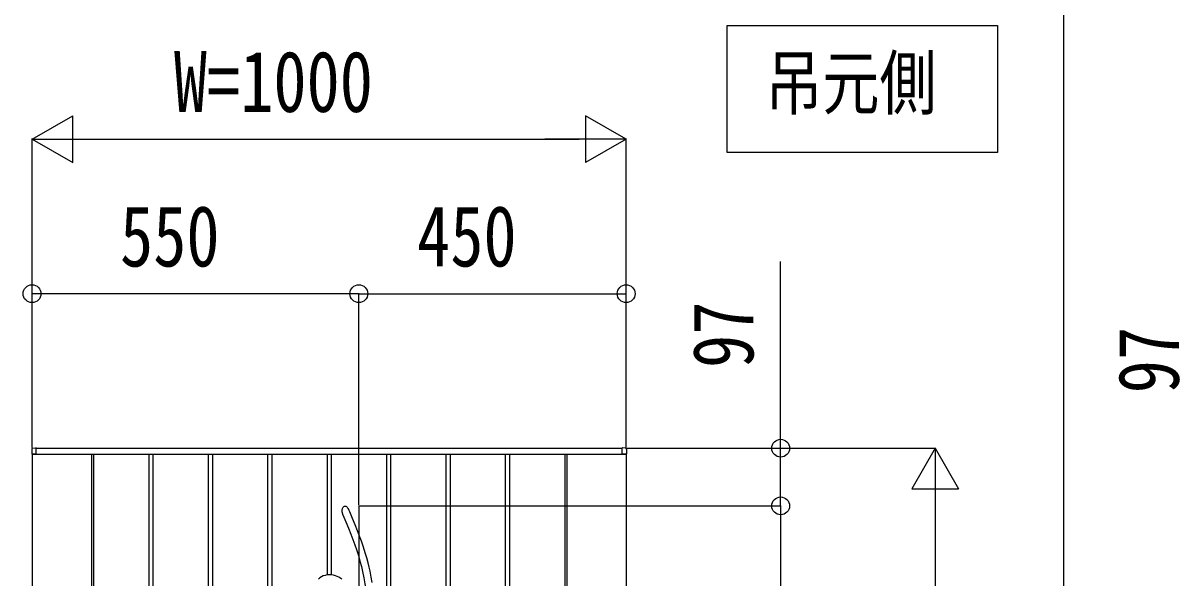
# Model space of a CAD drawing. Units: millimetres, scale not verified. Extents: x -14718 to 14718, y -10395 to 10395.
# Drawn here: x -1132 to 814, y 8294 to 9228 of the extents above; entities that cross this region are included whole.
import ezdxf
from ezdxf.enums import TextEntityAlignment as Align

# ---------------------------------------------------------------- set-up
doc = ezdxf.new("R2010")
doc.units = ezdxf.units.MM
doc.header["$LTSCALE"] = 30
for name, color, linetype in [('0-1_USER1', 3, 'Continuous'), ('0-3_YKK_13', 4, 'Continuous'), ('0-4_YKK_A1', 4, 'Continuous'), ('0-5_YKK_D', 6, 'Continuous')]:
    doc.layers.add(name, color=color, linetype=linetype)
doc.styles.add('ＭＳ ゴシック', font='')
doc.styles.get('ＭＳ ゴシック').set_extended_font_data('MS Gothic')

msp = doc.modelspace()

# ---------------------------------------------------------------- linework, layer by layer
at = {"layer": '0-1_USER1'}
msp.add_line((618.57, 9712.5), (618.57, -8187.5), dxfattribs=at)
msp.add_lwpolyline([(52.57, 9010.22), (52.57, 9223.56), (507.5, 9223.56), (507.5, 9010.22)], close=True, dxfattribs=at)
at = {"layer": '0-3_YKK_13'}
msp.add_line((-567.43, 8415.5), (-567.43, 7415.5), dxfattribs=at)
for points in [[(-594.11, 8400.23), (-594.11, 8400.23), (-594.12, 8400.26), (-594.19, 8400.43), (-594.55, 8401.37), (-595.49, 8405.31), (-595.56, 8408.17), (-594.96, 8411.1), (-594.39, 8412.39), (-593.57, 8413.61), (-592.7, 8414.45), (-591.58, 8415.06), (-590.8, 8415.22), (-590, 8415.16), (-589.36, 8414.96), (-588.36, 8414.38), (-587.04, 8413.11), (-585.68, 8411.24), (-584.46, 8409.12), (-584.28, 8408.74)], [(-594.11, 8400.23), (-594.09, 8400.18), (-589.12, 8388.66), (-584.69, 8377.99), (-580.76, 8368.07), (-577.28, 8358.84), (-574.19, 8350.22), (-571.46, 8342.15), (-568.21, 8331.85), (-565.48, 8322.35), (-563.18, 8313.54), (-561.24, 8305.33), (-558.98, 8294.48), (-557.18, 8284.49), (-555.74, 8275.23), (-554.59, 8266.77)], [(-544.96, 8286.56), (-546.55, 8295.53), (-548.55, 8305.41), (-550.13, 8312.41), (-551.98, 8319.89), (-554.14, 8327.91), (-556.65, 8336.54), (-559.59, 8345.85), (-563.03, 8355.95), (-566.11, 8364.49), (-569.59, 8373.65), (-573.5, 8383.48), (-577.89, 8394.06), (-582.82, 8405.47), (-584.29, 8408.74)], [(-596.01, 8292.17), (-601.05, 8295.35), (-606.41, 8297.75), (-610.14, 8298.84), (-614.02, 8299.48), (-618.05, 8299.59), (-621.16, 8299.28), (-624.26, 8298.63), (-627.27, 8297.63), (-630.13, 8296.27), (-632.84, 8294.47), (-635.28, 8292.18)]]:
    msp.add_lwpolyline(points, dxfattribs=at)
at = {"layer": '0-4_YKK_A1'}
for p, q in [((-1117.93, 8511.13), (-1117.93, 8503)), ((-1116.52, 8512.63), (-1110.96, 8512.97)), ((-1110.43, 8512.5), (-124.43, 8512.5)), ((-1110.43, 8502.5), (-1110.43, 8512.5)), ((-1110.43, 8502.8), (-1110.43, 8512.47)), ((-124.43, 8502.5), (-124.43, 8512.5)), ((-124.43, 8502.8), (-124.43, 8512.47)), ((-118.34, 8512.63), (-123.9, 8512.97)), ((-116.93, 8511.13), (-116.93, 8503)), ((-1117.43, 8502.5), (-1117.43, 7322.5)), ((-1117.43, 8502.5), (-117.43, 8502.5)), ((-1110.43, 8502.5), (-1117.43, 8502.5)), ((-1117.43, 8502.5), (-1110.73, 8502.5)), ((-1110.73, 8502.5), (-1110.73, 8502.5)), ((-1017.43, 8502.5), (-1017.43, 7322.5)), ((-1013.93, 8502.5), (-1013.93, 7322.5)), ((-920.93, 8502.5), (-920.93, 7322.5)), ((-913.93, 8502.5), (-913.93, 7322.5)), ((-820.93, 8502.5), (-820.93, 7322.5)), ((-813.93, 8502.5), (-813.93, 7322.5)), ((-720.93, 8502.5), (-720.93, 7322.5)), ((-713.93, 8502.5), (-713.93, 7322.5)), ((-620.93, 8502.5), (-620.93, 8299.3)), ((-613.93, 8502.5), (-613.93, 8299.46)), ((-520.93, 8502.5), (-520.93, 7978.47)), ((-513.93, 8502.5), (-513.93, 7983)), ((-420.93, 8502.5), (-420.93, 7322.5)), ((-413.93, 8502.5), (-413.93, 7322.5)), ((-320.93, 8502.5), (-320.93, 7322.5)), ((-313.93, 8502.5), (-313.93, 7322.5)), ((-220.93, 8502.5), (-220.93, 7322.5)), ((-217.43, 8502.5), (-217.43, 7322.5)), ((-124.43, 8502.5), (-117.43, 8502.5)), ((-117.43, 8502.5), (-124.13, 8502.5)), ((-124.13, 8502.5), (-124.13, 8502.5)), ((-117.43, 8502.5), (-117.43, 7322.5))]:
    msp.add_line(p, q, dxfattribs=at)
for centre, radius, start, end in [((-1116.43, 8511.13), 1.5, 93.5, 180), ((-1110.93, 8512.47), 0.5, 0, 93.5), ((-123.93, 8512.47), 0.5, 86.5, 180), ((-118.43, 8511.13), 1.5, 0, 86.5), ((-1117.43, 8503), 0.5, 180, 270), ((-1110.73, 8502.8), 0.3, 270, 0), ((-124.13, 8502.8), 0.3, 180, 270), ((-117.43, 8503), 0.5, 270, 0)]:
    msp.add_arc(centre, radius, start, end, dxfattribs=at)
at = {"layer": '0-5_YKK_D'}
for p, q in [((-1117.43, 9032.5), (-1049.01, 9072)), ((-1049.01, 8993), (-1049.01, 9072)), ((-117.43, 9032.5), (-185.85, 9072)), ((-185.85, 9072), (-185.85, 8993)), ((-1117.43, 8514.5), (-1117.43, 9033.5)), ((-1117.43, 9032.5), (-1049.01, 8993)), ((-1117.43, 9032.5), (-980.6, 9032.5)), ((-1038.43, 9032.5), (-196.43, 9032.5)), ((-117.43, 9032.5), (-254.26, 9032.5)), ((-117.43, 9032.5), (-185.85, 8993)), ((-117.43, 8514.5), (-117.43, 9033.5)), ((-1117.43, 8513.5), (-1117.43, 8773.5)), ((-567.43, 8772.5), (-1117.43, 8772.5)), ((-567.43, 8416.5), (-567.43, 8773.5)), ((-567.43, 8416.5), (-567.43, 8773.5)), ((-567.43, 8772.5), (-117.43, 8772.5)), ((-117.43, 8513.5), (-117.43, 8773.5)), ((-116.43, 8512.5), (143.57, 8512.5)), ((-115.43, 8512.5), (403.57, 8512.5)), ((402.57, 8512.5), (363.07, 8444.08)), ((402.57, 8512.5), (442.07, 8444.08)), ((402.57, 8512.5), (402.57, 8375.67)), ((363.07, 8444.08), (442.07, 8444.08)), ((402.57, 8433.5), (402.57, 7391.5)), ((-566.43, 8415.5), (143.57, 8415.5)), ((-566.43, 8415.5), (143.57, 8415.5)), ((142.57, 8415.5), (142.57, 7415.5))]:
    msp.add_line(p, q, dxfattribs=at)
msp.add_lwpolyline([(142.57, 8415.5), (142.57, 8512.5), (142.57, 8826.77)], dxfattribs=at)
for centre in [(-1117.43, 8772.5), (-567.43, 8772.5), (-567.43, 8772.5), (-117.43, 8772.5), (142.57, 8512.5), (142.57, 8415.5), (142.57, 8415.5)]:
    msp.add_circle(centre, 15, dxfattribs=at)

# ---------------------------------------------------------------- texts
at = {"layer": '0-1_USER1', "style": 'ＭＳ ゴシック', "width": 0.8}
msp.add_text('吊元側', height=87.98, dxfattribs=at).set_placement((116.83, 9056.89), align=Align.BOTTOM_LEFT)
at = {"layer": '0-5_YKK_D', "style": 'ＭＳ ゴシック', "width": 0.8}
for s, p in [('W=1000', (-878.76, 9047.5)), ('550', (-969.36, 8787.5)), ('450', (-469.36, 8787.5))]:
    msp.add_text(s, height=102.6, dxfattribs=at).set_placement(p, align=Align.BOTTOM_LEFT)
for p in [(127.57, 8647.5), (843.57, 8604.9)]:
    msp.add_text('97', height=102.6, rotation=90, dxfattribs=at).set_placement(p, align=Align.BOTTOM_LEFT)

doc.saveas('drawing.dxf')
